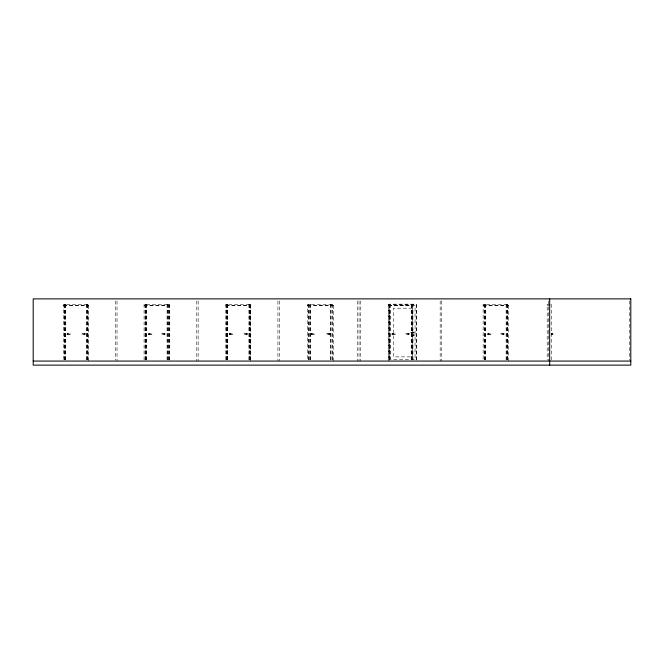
<?xml version="1.0" encoding="UTF-8"?>
<svg xmlns="http://www.w3.org/2000/svg" width="664" height="664" viewBox="0 0 664 664"><rect width="100%" height="100%" fill="white"/><g stroke="black" fill="none" stroke-linecap="round" stroke-linejoin="round"><path stroke-width="0.5" stroke-dasharray="3.32 2.49" d="M413.763 332.755L410.999 332.324L410.999 332.755L413.705 332.755L413.763 332.332M67.404 333.743L67.404 334.307L70.533 334.307L70.533 333.743L67.413 333.743L67.404 334.307M84.859 333.743C85.332 335.021 83.979 332.324 81.722 333.743L81.722 334.307L84.851 334.307M148.927 333.743L148.927 334.307L152.056 334.307L152.056 333.743L148.927 333.743L148.927 334.307M164.63 333.743C165.104 335.021 163.751 332.324 161.493 333.743L161.493 334.307L164.622 334.307M229.736 333.743L229.736 334.307L232.865 334.307L232.865 333.743L229.736 333.743L229.736 334.307M246.942 333.743C247.415 335.021 246.062 332.324 243.812 333.743L243.812 334.307L246.933 334.307M311.408 333.743L311.408 334.307L314.537 334.307L314.537 333.743L311.416 333.743L311.408 334.307M329.651 333.743C330.124 335.021 328.771 332.324 326.522 333.743L326.522 334.307L329.643 334.307M392.391 333.743L392.391 334.307L395.52 334.307L395.52 333.743L392.391 333.743L392.391 334.307M408.792 333.743C409.265 335.021 407.912 332.324 405.662 333.743L405.662 334.307L408.783 334.307M488.023 333.743L488.023 334.307L491.161 334.307L491.161 333.743L488.032 333.743L488.023 334.307M503.694 333.743C504.167 335.021 502.814 332.324 500.556 333.743L500.556 334.307L503.685 334.307M548.522 333.743L548.522 334.307M552.913 333.743C552.697 335.121 553.826 332.631 551.261 333.743M550.174 304.286L547.202 304.286L547.202 360.046M63.62 305.365L88.644 305.365M144.08 305.365L169.478 305.365M225.943 305.365L250.726 305.365M307.623 305.365L333.436 305.365M388.241 305.365L412.942 305.365M483.143 305.365L508.574 305.365M63.62 305.639L88.644 305.639M144.08 305.639L169.478 305.639M225.943 305.639L250.726 305.639M307.623 305.639L333.436 305.639M388.241 305.639L412.942 305.639M483.143 305.639L508.574 305.639M547.202 305.639L550.174 305.639M410.999 332.539L413.705 332.539M551.261 333.145L551.261 334.905M67.413 334.025L70.533 334.025M81.722 334.025L84.851 334.025M148.927 334.025L152.056 334.025M161.493 334.025L164.622 334.025M229.736 334.025L232.865 334.025M243.812 334.025L246.933 334.025M311.416 334.025L314.537 334.025M326.522 334.025L329.643 334.025M392.391 334.025L395.52 334.025M405.662 334.025L408.783 334.025M488.032 334.025L491.161 334.025M500.556 334.025L503.685 334.025M551.261 334.025L552.904 334.025M551.261 334.307L552.904 334.307M629.447 300.95L629.447 360.029M551.261 304.286L551.261 361.067M548.323 300.95L548.323 361.067M508.574 361.067L508.574 304.286L483.143 304.286L483.143 361.067M507.495 304.286L507.495 361.067M507.479 304.286L507.479 361.067M507.221 304.286L507.221 361.067M506.391 304.286L506.391 360.037M506.126 304.286L506.126 361.067M485.591 304.286L485.591 361.067M485.326 304.286L485.326 360.037M484.488 304.286L484.488 361.067M484.239 304.286L484.239 361.067M441.519 300.95L441.519 361.067M440.166 300.95L440.166 361.067M416.411 359.905L416.411 304.153L389.37 304.153L389.37 360.934M416.203 360.037L416.203 304.286L388.241 304.286L388.241 361.067M412.942 304.286L412.942 361.067M412.576 304.286L412.576 361.067M411.854 304.286L411.854 361.067M411.497 304.286L411.589 361.067M411.223 304.286L411.223 361.067M389.951 304.286L389.951 361.067M389.685 304.286L389.685 360.037M389.594 304.286L389.594 361.067M389.32 304.286L389.32 361.067M389.162 304.286L389.162 360.037M388.598 304.286L388.598 361.067M360.394 300.95L360.394 361.067M359.041 300.95L359.041 361.067M357.688 300.95L357.688 361.067M333.436 361.067L333.436 304.286L307.623 304.286L307.623 361.067M332.357 304.286L332.357 360.037M331.958 304.286L332.083 361.067M330.879 304.286L330.879 361.067M330.606 304.286L330.606 361.067M310.453 304.286L310.453 361.067M310.179 304.286L310.179 361.067M309.1 304.286L309.1 361.067M308.976 304.286L308.976 361.067M308.702 304.286L308.702 360.037M279.27 300.95L279.27 361.067M277.917 300.95L277.917 361.067M250.726 361.067L250.726 304.286L225.943 304.286L225.943 361.067M250.436 304.286L250.436 360.037M250.286 304.286L250.286 361.067M249.647 304.286L249.647 360.037M249.373 304.286L249.373 361.067M249.199 304.286L249.199 361.067M248.934 304.286L248.934 361.067M227.744 304.286L227.744 361.067M227.47 304.286L227.47 361.067M227.296 304.286L227.296 361.067M227.03 304.286L227.03 360.037M226.391 304.286L226.391 361.067M226.1 304.286L226.1 360.037M198.146 300.95L198.146 361.067M196.793 300.95L196.793 361.067M169.627 360.037L169.627 304.286L144.08 304.286L144.08 361.067M169.478 304.286L169.478 361.067M168.415 304.286L168.415 361.067M168.125 304.286L168.125 361.067M167.328 304.286L167.328 360.037M167.062 304.286L167.062 361.067M146.487 304.286L146.487 361.067M146.221 304.286L146.221 360.037M145.424 304.286L145.424 361.067M145.292 304.286L145.292 360.037M145.134 304.286L145.134 361.067M117.03 300.95L117.03 361.067M115.677 300.95L115.677 360.029M88.644 361.067L88.644 304.286L63.62 304.286L63.62 361.067M87.955 304.286L87.955 361.067M87.565 304.286L87.565 360.037M87.291 304.286L87.291 361.067M86.876 304.286L86.876 361.067M86.602 304.286L86.602 361.067M65.661 304.286L65.661 361.067M65.387 304.286L65.387 361.067M64.972 304.286L64.972 361.067M64.698 304.286L64.698 360.037M64.308 304.286L64.308 361.067M66.773 333.801C67.504 337.063 68.757 331.543 66.773 333.801M84.228 333.801C84.959 337.063 86.212 331.543 84.228 333.801M148.296 333.801C149.018 337.063 150.28 331.543 148.296 333.801M164 333.801C164.722 337.063 165.983 331.543 164 333.801M229.105 333.801C229.827 337.063 231.089 331.543 229.105 333.801M246.311 333.801C247.041 337.063 248.303 331.543 246.311 333.801M310.777 333.801C311.507 337.063 312.769 331.543 310.777 333.801M329.02 333.801C329.751 337.063 331.004 331.543 329.02 333.801M391.76 333.801C392.482 337.063 393.744 331.543 391.76 333.801M408.161 333.801C408.891 337.063 410.153 331.543 408.161 333.801M487.393 333.801C488.123 337.063 489.385 331.543 487.393 333.801M503.063 333.801C503.785 337.063 505.047 331.543 503.063 333.801M413.049 332.365C413.879 334.947 415.058 330.547 413.049 332.365M413.049 335.071C413.879 337.652 415.058 333.253 413.049 335.071M413.315 335.146L414.095 335.353L413.315 335.146M415.058 305.498L390.722 305.498L390.722 359.581L415.058 359.581L415.058 305.498M412.352 308.204L393.428 308.204L393.428 356.883L412.352 356.883L412.352 308.204"/><path stroke-width="1" d="M33.2 361.067L630.8 361.067M549.676 298.875L549.676 365.125M630.8 298.875L33.2 298.875L33.2 365.125L630.8 365.125L630.8 298.875"/></g></svg>
